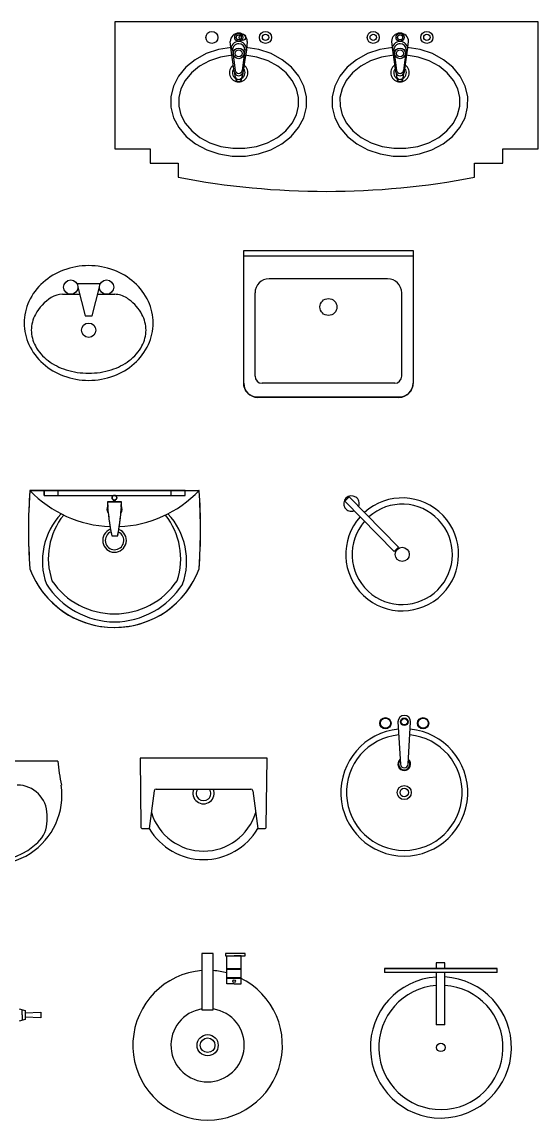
# Model space of a CAD drawing. Header units: inches. Extents: x -4148 to 3543, y 10663 to 18025.
# Drawn here: x 1714 to 3543, y 14080 to 17969 of the extents above; entities that cross this region are included whole.
import ezdxf

# ---------------------------------------------------------------- set-up
doc = ezdxf.new("R2010")
doc.units = ezdxf.units.IN
doc.header["$MEASUREMENT"] = 0
doc.layers.add('freecads.com', color=7, linetype='Continuous')

msp = doc.modelspace()

# ---------------------------------------------------------------- linework, layer by layer
at = {"layer": 'freecads.com'}
for p, q in [((3543, 17969.4), (2043, 17969.4)), ((2043, 17969.4), (2043, 17519.4)), ((3543, 17519.4), (3543, 17969.4)), ((2455, 17869.1), (2451.8, 17900.6)), ((2512.2, 17900.6), (2509.1, 17869.1)), ((3023.6, 17900.6), (3026.7, 17869.1)), ((3080.8, 17869.1), (3084, 17900.6)), ((2367, 17857.1), (2327.9, 17835.8)), ((2410.4, 17871.8), (2367, 17857.1)), ((2456.7, 17879.4), (2410.4, 17871.8)), ((2460, 17836.1), (2455, 17869.1)), ((2460, 17871.1), (2470, 17797.4)), ((2504.1, 17871.1), (2494, 17797.4)), ((2509.1, 17869.1), (2504.1, 17836.1)), ((2553.6, 17871.8), (2507.4, 17879.4)), ((2597, 17857.1), (2553.6, 17871.8)), ((2636.1, 17835.8), (2597, 17857.1)), ((2938.4, 17857.1), (2899.3, 17835.8)), ((2981.9, 17871.8), (2938.4, 17857.1)), ((3028.1, 17879.4), (2981.9, 17871.8)), ((3026.7, 17869.1), (3031.7, 17836.1)), ((3031.7, 17871.1), (3041.8, 17797.4)), ((3075.8, 17871.1), (3065.8, 17797.4)), ((3075.8, 17836.1), (3080.8, 17869.1)), ((3125, 17871.8), (3078.8, 17879.4)), ((3168.5, 17857.1), (3125, 17871.8)), ((3207.5, 17835.8), (3168.5, 17857.1)), ((2327.9, 17835.8), (2294.7, 17808.9)), ((2378.1, 17831.6), (2343.4, 17812.8)), ((2417.2, 17844.8), (2378.1, 17831.6)), ((2460.3, 17852), (2417.2, 17844.8)), ((2466, 17794.4), (2460, 17836.1)), ((2504.1, 17836.1), (2498, 17794.4)), ((2546.8, 17844.8), (2503.7, 17852)), ((2585.9, 17831.6), (2546.8, 17844.8)), ((2620.7, 17812.8), (2585.9, 17831.6)), ((2669.3, 17808.9), (2636.1, 17835.8)), ((2899.3, 17835.8), (2866.2, 17808.9)), ((2949.5, 17831.6), (2914.8, 17812.8)), ((2988.6, 17844.8), (2949.5, 17831.6)), ((3031.7, 17852), (2988.6, 17844.8)), ((3031.7, 17836.1), (3037.7, 17794.4)), ((3069.8, 17794.4), (3075.8, 17836.1)), ((3118.3, 17844.8), (3075.1, 17852)), ((3157.4, 17831.6), (3118.3, 17844.8)), ((3192.1, 17812.8), (3157.4, 17831.6)), ((3240.7, 17808.9), (3207.5, 17835.8)), ((2268.7, 17777.4), (2250.9, 17742.3)), ((2294.7, 17808.9), (2268.7, 17777.4)), ((2314.3, 17789.2), (2292, 17762.1)), ((2343.4, 17812.8), (2314.3, 17789.2)), ((2470, 17776.1), (2468, 17788.1)), ((2471, 17768.6), (2470, 17776.1)), ((2494.1, 17776.1), (2493, 17768.6)), ((2496.1, 17788.1), (2494, 17776.1)), ((2649.7, 17789.2), (2620.7, 17812.8)), ((2672, 17762.1), (2649.7, 17789.2)), ((2695.3, 17777.4), (2669.3, 17808.9)), ((2713.2, 17742.3), (2695.3, 17777.4)), ((2840.1, 17777.4), (2822.3, 17742.3)), ((2866.2, 17808.9), (2840.1, 17777.4)), ((2885.7, 17789.2), (2863.4, 17762.1)), ((2914.8, 17812.8), (2885.7, 17789.2)), ((3039.7, 17788.1), (3041.8, 17776.1)), ((3041.7, 17776.1), (3042.8, 17768.6)), ((3064.8, 17768.6), (3065.8, 17776.1)), ((3065.8, 17776.1), (3067.8, 17788.1)), ((3221.1, 17789.2), (3192.1, 17812.8)), ((3243.5, 17762.1), (3221.1, 17789.2)), ((3266.7, 17777.4), (3240.7, 17808.9)), ((3284.6, 17742.3), (3266.7, 17777.4)), ((2250.9, 17742.3), (2241.9, 17705.2)), ((2292, 17762.1), (2277, 17732.7)), ((2687, 17732.7), (2672, 17762.1)), ((2722.2, 17705.2), (2713.2, 17742.3)), ((2822.3, 17742.3), (2813.3, 17705.2)), ((2863.4, 17762.1), (2848.4, 17732.7)), ((3258.5, 17732.7), (3243.5, 17762.1)), ((3293.6, 17705.2), (3284.6, 17742.3)), ((2241.9, 17705.2), (2242, 17667.3)), ((2277, 17732.7), (2269.5, 17701.9)), ((2269.5, 17701.9), (2269.7, 17670.8)), ((2694.5, 17701.9), (2687, 17732.7)), ((2694.3, 17670.8), (2694.5, 17701.9)), ((2722, 17667.3), (2722.2, 17705.2)), ((2813.3, 17705.2), (2813.5, 17667.3)), ((2848.4, 17732.7), (2841, 17701.9)), ((2841, 17701.9), (2841.1, 17670.8)), ((3265.9, 17701.9), (3258.5, 17732.7)), ((3265.8, 17670.8), (3265.9, 17701.9)), ((3293.4, 17667.3), (3293.6, 17705.2)), ((2242, 17667.3), (2251.4, 17630.2)), ((2269.7, 17670.8), (2277.4, 17640.1)), ((2686.6, 17640.1), (2694.3, 17670.8)), ((2712.6, 17630.2), (2722, 17667.3)), ((2813.5, 17667.3), (2822.8, 17630.2)), ((2841.1, 17670.8), (2848.8, 17640.1)), ((3258, 17640.1), (3265.8, 17670.8)), ((3284.1, 17630.2), (3293.4, 17667.3)), ((2251.4, 17630.2), (2269.6, 17595.3)), ((2277.4, 17640.1), (2292.7, 17610.8)), ((2671.3, 17610.8), (2686.6, 17640.1)), ((2694.5, 17595.3), (2712.6, 17630.2)), ((2822.8, 17630.2), (2841, 17595.3)), ((2848.8, 17640.1), (2864.1, 17610.8)), ((3242.7, 17610.8), (3258, 17640.1)), ((3265.9, 17595.3), (3284.1, 17630.2)), ((2269.6, 17595.3), (2295.9, 17563.9)), ((2292.7, 17610.8), (2315.3, 17583.8)), ((2315.3, 17583.8), (2344.6, 17560.4)), ((2619.5, 17560.4), (2648.7, 17583.8)), ((2648.7, 17583.8), (2671.3, 17610.8)), ((2668.2, 17563.9), (2694.5, 17595.3)), ((2841, 17595.3), (2867.3, 17563.9)), ((2864.1, 17610.8), (2886.7, 17583.8)), ((2886.7, 17583.8), (2916, 17560.4)), ((3190.9, 17560.4), (3220.2, 17583.8)), ((3220.2, 17583.8), (3242.7, 17610.8)), ((3239.6, 17563.9), (3265.9, 17595.3)), ((2295.9, 17563.9), (2329.3, 17537.2)), ((2344.6, 17560.4), (2379.5, 17541.7)), ((2584.5, 17541.7), (2619.5, 17560.4)), ((2634.7, 17537.2), (2668.2, 17563.9)), ((2867.3, 17563.9), (2900.7, 17537.2)), ((2916, 17560.4), (2950.9, 17541.7)), ((3156, 17541.7), (3190.9, 17560.4)), ((3206.2, 17537.2), (3239.6, 17563.9)), ((2043, 17519.4), (2167.8, 17519.4)), ((2167.8, 17519.4), (2167.8, 17469.4)), ((2329.3, 17537.2), (2368.5, 17516.2)), ((2368.5, 17516.2), (2412.1, 17501.8)), ((2379.5, 17541.7), (2418.7, 17528.7)), ((2418.7, 17528.7), (2460.6, 17522.1)), ((2460.6, 17522.1), (2503.4, 17522.1)), ((2503.4, 17522.1), (2545.3, 17528.7)), ((2545.3, 17528.7), (2584.5, 17541.7)), ((2551.9, 17501.8), (2595.5, 17516.2)), ((2595.5, 17516.2), (2634.7, 17537.2)), ((2900.7, 17537.2), (2940, 17516.2)), ((2940, 17516.2), (2983.6, 17501.8)), ((2950.9, 17541.7), (2990.1, 17528.7)), ((2990.1, 17528.7), (3032, 17522.1)), ((3032, 17522.1), (3074.8, 17522.1)), ((3074.8, 17522.1), (3116.7, 17528.7)), ((3116.7, 17528.7), (3156, 17541.7)), ((3123.3, 17501.8), (3166.9, 17516.2)), ((3166.9, 17516.2), (3206.2, 17537.2)), ((3418, 17519.4), (3543, 17519.4)), ((3418, 17469.4), (3418, 17519.4)), ((2167.8, 17469.4), (2267.8, 17469.4)), ((2267.8, 17469.4), (2267.8, 17419.4)), ((2412.1, 17501.8), (2458.4, 17494.4)), ((2458.4, 17494.4), (2505.6, 17494.4)), ((2505.6, 17494.4), (2551.9, 17501.8)), ((2983.6, 17501.8), (3029.8, 17494.4)), ((3029.8, 17494.4), (3077, 17494.4)), ((3077, 17494.4), (3123.3, 17501.8)), ((3318, 17419.4), (3318, 17469.4)), ((3318, 17469.4), (3418, 17469.4)), ((2499.8, 17159.7), (3099.8, 17159.7)), ((2499.8, 16689.7), (2499.8, 17159.7)), ((3099.8, 17159.7), (3099.8, 16689.7)), ((3099.8, 17139.7), (2499.8, 17139.7)), ((1912.1, 17042.7), (1988.3, 17042.7)), ((3009.8, 17059.7), (2589.8, 17059.7)), ((1858, 17004.6), (1918.4, 17004.6)), ((1912.1, 17030), (1937.5, 16928.4)), ((1962.9, 16928.4), (1988.3, 17030)), ((1981.9, 17004.6), (2042.5, 17004.6)), ((2539.8, 16714.7), (2539.8, 17009.7)), ((3059.8, 16714.7), (3059.8, 17009.7)), ((1937.5, 16928.4), (1962.9, 16928.4)), ((3034.8, 16689.7), (2564.8, 16689.7)), ((3049.8, 16639.7), (2549.8, 16639.7)), ((1741.8, 16309.8), (1739, 16262.8)), ((1741.8, 16309.8), (1739, 16262.8)), ((2041.8, 16309.8), (1741.8, 16309.8)), ((2041.8, 16309.8), (1741.8, 16309.8)), ((1742.5, 16309.8), (2341, 16309.8)), ((1742.5, 16309.8), (2341, 16309.8)), ((1792.6, 16291.8), (1792.6, 16309.8)), ((1792.6, 16291.8), (1792.6, 16309.8)), ((1842.6, 16291.8), (1842.6, 16309.8)), ((1842.6, 16291.8), (1842.6, 16309.8)), ((2341.8, 16309), (2041.8, 16309.8)), ((2341.8, 16309), (2041.8, 16309.8)), ((2344.8, 16257.8), (2341.8, 16309)), ((2344.8, 16257.8), (2341.8, 16309)), ((1739, 16262.8), (1737.4, 16220.8)), ((1739, 16262.8), (1737.4, 16220.8)), ((2016.5, 16269), (2066.7, 16269.5)), ((2016.5, 16269), (2066.7, 16269.5)), ((2017.8, 16269.1), (2016.5, 16269)), ((2017.8, 16269.1), (2016.5, 16269)), ((2016.5, 16269), (2017.6, 16251)), ((2016.5, 16269), (2017.6, 16251)), ((2020.4, 16269.1), (2017.8, 16269.1)), ((2020.4, 16269.1), (2017.8, 16269.1)), ((2023.1, 16269.1), (2020.4, 16269.1)), ((2023.1, 16269.1), (2020.4, 16269.1)), ((2025.2, 16269.1), (2023.1, 16269.1)), ((2025.2, 16269.1), (2023.1, 16269.1)), ((2029.2, 16269.2), (2025.2, 16269.1)), ((2029.2, 16269.2), (2025.2, 16269.1)), ((2031.9, 16269.2), (2029.2, 16269.2)), ((2031.9, 16269.2), (2029.2, 16269.2)), ((2034.1, 16269.2), (2031.9, 16269.2)), ((2034.1, 16269.2), (2031.9, 16269.2)), ((2033.2, 16285.6), (2033.1, 16284.8)), ((2033.2, 16285.6), (2033.1, 16284.8)), ((2033.1, 16284.8), (2033.1, 16283.9)), ((2033.1, 16284.8), (2033.1, 16283.9)), ((2033.1, 16283.9), (2033.2, 16282.7)), ((2033.1, 16283.9), (2033.2, 16282.7)), ((2033.6, 16286.7), (2033.2, 16285.6)), ((2033.6, 16286.7), (2033.2, 16285.6)), ((2033.2, 16282.7), (2033.4, 16281.7)), ((2033.2, 16282.7), (2033.4, 16281.7)), ((2033.4, 16281.7), (2033.7, 16280.9)), ((2033.4, 16281.7), (2033.7, 16280.9)), ((2034.1, 16287.9), (2033.6, 16286.7)), ((2034.1, 16287.9), (2033.6, 16286.7)), ((2033.7, 16280.9), (2034.2, 16279.9)), ((2033.7, 16280.9), (2034.2, 16279.9)), ((2034.6, 16288.8), (2034.1, 16287.9)), ((2034.6, 16288.8), (2034.1, 16287.9)), ((2036.3, 16269.2), (2034.1, 16269.2)), ((2036.3, 16269.2), (2034.1, 16269.2)), ((2034.2, 16279.9), (2035.3, 16278.3)), ((2034.2, 16279.9), (2035.3, 16278.3)), ((2035.6, 16289.9), (2034.6, 16288.8)), ((2035.6, 16289.9), (2034.6, 16288.8)), ((2035.3, 16278.3), (2036.1, 16277.6)), ((2035.3, 16278.3), (2036.1, 16277.6)), ((2036.5, 16290.7), (2035.6, 16289.9)), ((2036.5, 16290.7), (2035.6, 16289.9)), ((2036.1, 16277.6), (2036.6, 16277.2)), ((2036.1, 16277.6), (2036.6, 16277.2)), ((2038.8, 16269.2), (2036.3, 16269.2)), ((2038.8, 16269.2), (2036.3, 16269.2)), ((2037.5, 16291.3), (2036.5, 16290.7)), ((2037.5, 16291.3), (2036.5, 16290.7)), ((2036.6, 16277.2), (2037.4, 16276.7)), ((2036.6, 16277.2), (2037.4, 16276.7)), ((2037.4, 16276.7), (2037.9, 16276.4)), ((2037.4, 16276.7), (2037.9, 16276.4)), ((2038.4, 16291.7), (2037.5, 16291.3)), ((2038.4, 16291.7), (2037.5, 16291.3)), ((2037.9, 16276.4), (2038.7, 16276.1)), ((2037.9, 16276.4), (2038.7, 16276.1)), ((2039.4, 16292.1), (2038.4, 16291.7)), ((2039.4, 16292.1), (2038.4, 16291.7)), ((2038.7, 16276.1), (2038.7, 16276.1)), ((2038.7, 16276.1), (2038.8, 16269.2)), ((2038.8, 16269.2), (2038.7, 16276.1)), ((2038.7, 16276.1), (2038.7, 16276.1)), ((2038.7, 16276.1), (2038.8, 16269.2)), ((2038.8, 16269.2), (2038.7, 16276.1)), ((2040.6, 16292.3), (2039.4, 16292.1)), ((2040.6, 16292.3), (2039.4, 16292.1)), ((2042, 16292.3), (2040.6, 16292.3)), ((2042, 16292.3), (2040.6, 16292.3)), ((2042.9, 16292.2), (2042, 16292.3)), ((2042.9, 16292.2), (2042, 16292.3)), ((2043.9, 16292), (2042.9, 16292.2)), ((2043.9, 16292), (2042.9, 16292.2)), ((2044.9, 16291.6), (2043.9, 16292)), ((2044.9, 16291.6), (2043.9, 16292)), ((2044.3, 16276.1), (2045, 16276.4)), ((2044.3, 16276.1), (2045, 16276.4)), ((2044.4, 16269.3), (2044.3, 16276.1)), ((2044.4, 16269.3), (2044.3, 16276.1)), ((2044.4, 16269.3), (2044.3, 16276.1)), ((2044.4, 16269.3), (2044.3, 16276.1)), ((2066.7, 16269.5), (2044.4, 16269.3)), ((2066.7, 16269.5), (2044.4, 16269.3)), ((2045.9, 16291), (2044.9, 16291.6)), ((2045.9, 16291), (2044.9, 16291.6)), ((2045, 16276.4), (2046.1, 16277)), ((2045, 16276.4), (2046.1, 16277)), ((2046.6, 16290.5), (2045.9, 16291)), ((2046.6, 16290.5), (2045.9, 16291)), ((2046.1, 16277), (2047, 16277.7)), ((2046.1, 16277), (2047, 16277.7)), ((2047.1, 16290.1), (2046.6, 16290.5)), ((2047.1, 16290.1), (2046.6, 16290.5)), ((2047, 16277.7), (2047.9, 16278.7)), ((2047, 16277.7), (2047.9, 16278.7)), ((2048, 16289.2), (2047.1, 16290.1)), ((2048, 16289.2), (2047.1, 16290.1)), ((2047.9, 16278.7), (2048.7, 16279.8)), ((2047.9, 16278.7), (2048.7, 16279.8)), ((2048.5, 16288.4), (2048, 16289.2)), ((2048.5, 16288.4), (2048, 16289.2)), ((2049, 16287.5), (2048.5, 16288.4)), ((2049, 16287.5), (2048.5, 16288.4)), ((2048.7, 16279.8), (2049.2, 16280.8)), ((2048.7, 16279.8), (2049.2, 16280.8)), ((2049.5, 16286.3), (2049, 16287.5)), ((2049.5, 16286.3), (2049, 16287.5)), ((2049.2, 16280.8), (2049.6, 16282)), ((2049.2, 16280.8), (2049.6, 16282)), ((2049.8, 16284), (2049.5, 16286.3)), ((2049.8, 16284), (2049.5, 16286.3)), ((2049.6, 16282), (2049.8, 16283.2)), ((2049.6, 16282), (2049.8, 16283.2)), ((2049.8, 16283.2), (2049.8, 16284)), ((2049.8, 16283.2), (2049.8, 16284)), ((2065.8, 16251.4), (2066.7, 16269.5)), ((2065.8, 16251.4), (2066.7, 16269.5)), ((1737.4, 16220.8), (1736.8, 16171.2)), ((1737.4, 16220.8), (1736.8, 16171.2)), ((2016.9, 16247.5), (2016.7, 16245.6)), ((2016.9, 16247.5), (2016.7, 16245.6)), ((2016.7, 16245.6), (2016.7, 16244)), ((2016.7, 16245.6), (2016.7, 16244)), ((2016.7, 16244), (2016.8, 16242)), ((2016.7, 16244), (2016.8, 16242)), ((2016.8, 16242), (2017.1, 16239.7)), ((2016.8, 16242), (2017.1, 16239.7)), ((2017.2, 16249.1), (2016.9, 16247.5)), ((2017.2, 16249.1), (2016.9, 16247.5)), ((2017.1, 16239.7), (2017.6, 16237.6)), ((2017.1, 16239.7), (2017.6, 16237.6)), ((2017.6, 16251), (2017.2, 16249.1)), ((2017.6, 16251), (2017.2, 16249.1)), ((2017.6, 16237.6), (2018.1, 16235.9)), ((2017.6, 16237.6), (2018.1, 16235.9)), ((2018.1, 16235.9), (2019.2, 16233.2)), ((2018.1, 16235.9), (2019.2, 16233.2)), ((2019.2, 16233.2), (2020.3, 16223)), ((2019.2, 16233.2), (2020.3, 16223)), ((2020.3, 16223), (2021.1, 16216.1)), ((2020.3, 16223), (2021.1, 16216.1)), ((2062.6, 16213.1), (2063.9, 16225.3)), ((2062.6, 16213.1), (2063.9, 16225.3)), ((2063.9, 16225.3), (2064.6, 16233.6)), ((2063.9, 16225.3), (2064.6, 16233.6)), ((2064.6, 16233.6), (2065.4, 16235.5)), ((2064.6, 16233.6), (2065.4, 16235.5)), ((2065.4, 16235.5), (2066.2, 16238.2)), ((2065.4, 16235.5), (2066.2, 16238.2)), ((2066.3, 16249.6), (2065.8, 16251.4)), ((2066.3, 16249.6), (2065.8, 16251.4)), ((2066.2, 16238.2), (2066.6, 16240)), ((2066.2, 16238.2), (2066.6, 16240)), ((2066.6, 16248.3), (2066.3, 16249.6)), ((2066.6, 16248.3), (2066.3, 16249.6)), ((2066.8, 16246.6), (2066.6, 16248.3)), ((2066.8, 16246.6), (2066.6, 16248.3)), ((2066.6, 16240), (2066.8, 16242.4)), ((2066.6, 16240), (2066.8, 16242.4)), ((2066.9, 16244.3), (2066.8, 16246.6)), ((2066.9, 16244.3), (2066.8, 16246.6)), ((2066.8, 16242.4), (2066.9, 16244.3)), ((2066.8, 16242.4), (2066.9, 16244.3)), ((2345.9, 16228.8), (2344.8, 16257.8)), ((2345.9, 16228.8), (2344.8, 16257.8)), ((2346.7, 16188.1), (2345.9, 16228.8)), ((2346.7, 16188.1), (2345.9, 16228.8)), ((2021.1, 16216.1), (2022, 16208.6)), ((2021.1, 16216.1), (2022, 16208.6)), ((2022, 16208.6), (2023.7, 16196.9)), ((2022, 16208.6), (2023.7, 16196.9)), ((2023.7, 16196.9), (2025.2, 16187)), ((2023.7, 16196.9), (2025.2, 16187)), ((2025.2, 16187), (2026.9, 16176.9)), ((2025.2, 16187), (2026.9, 16176.9)), ((2057.1, 16172.4), (2058.6, 16182)), ((2057.1, 16172.4), (2058.6, 16182)), ((2058.6, 16182), (2060.4, 16194.6)), ((2058.6, 16182), (2060.4, 16194.6)), ((2060.4, 16194.6), (2061.6, 16204.1)), ((2060.4, 16194.6), (2061.6, 16204.1)), ((2061.6, 16204.1), (2062.6, 16213.1)), ((2061.6, 16204.1), (2062.6, 16213.1)), ((2346.8, 16158.2), (2346.7, 16188.1)), ((2346.8, 16158.2), (2346.7, 16188.1)), ((1736.8, 16171.2), (1737.1, 16135.3)), ((1736.8, 16171.2), (1737.1, 16135.3)), ((2026.9, 16176.9), (2028.9, 16165.4)), ((2026.9, 16176.9), (2028.9, 16165.4)), ((2028.9, 16165.4), (2030.7, 16156.5)), ((2028.9, 16165.4), (2030.7, 16156.5)), ((2030.7, 16156.5), (2032.3, 16148.8)), ((2030.7, 16156.5), (2032.3, 16148.8)), ((2032.3, 16148.8), (2053, 16149)), ((2032.3, 16148.8), (2053, 16149)), ((2032.3, 16148.8), (2053, 16149)), ((2032.3, 16148.8), (2053, 16149)), ((2053, 16149), (2054.1, 16154.9)), ((2053, 16149), (2054.1, 16154.9)), ((2054.1, 16154.9), (2055.7, 16163.6)), ((2054.1, 16154.9), (2055.7, 16163.6)), ((2055.7, 16163.6), (2057.1, 16172.4)), ((2055.7, 16163.6), (2057.1, 16172.4)), ((2345.8, 16109.1), (2346.8, 16158.2)), ((2345.8, 16109.1), (2346.8, 16158.2)), ((1737.1, 16135.3), (1738.5, 16090)), ((1737.1, 16135.3), (1738.5, 16090)), ((2344.5, 16077.5), (2345.8, 16109.1)), ((2344.5, 16077.5), (2345.8, 16109.1)), ((1738.5, 16090), (1740.7, 16048.5)), ((1738.5, 16090), (1740.7, 16048.5)), ((2341.8, 16032.6), (2344.5, 16077.5)), ((2341.8, 16032.6), (2344.5, 16077.5)), ((1740.7, 16048.5), (1741.8, 16032.6)), ((1740.7, 16048.5), (1741.8, 16032.6)), ((1741.8, 16032.6), (1746.7, 16020.2)), ((1741.8, 16032.6), (1746.7, 16020.2)), ((2332.4, 16009.9), (2341.8, 16032.6)), ((2332.4, 16009.9), (2341.8, 16032.6)), ((1746.7, 16020.2), (1754.2, 16003.6)), ((1746.7, 16020.2), (1754.2, 16003.6)), ((1754.2, 16003.6), (1765.4, 15982.8)), ((1754.2, 16003.6), (1765.4, 15982.8)), ((2309.3, 15968.5), (2320.6, 15987)), ((2309.3, 15968.5), (2320.6, 15987)), ((2320.6, 15987), (2332.4, 16009.9)), ((2320.6, 15987), (2332.4, 16009.9)), ((1765.4, 15982.8), (1773.6, 15969.5)), ((1765.4, 15982.8), (1773.6, 15969.5)), ((1773.6, 15969.5), (1785.8, 15952)), ((1773.6, 15969.5), (1785.8, 15952)), ((1785.8, 15952), (1805.3, 15928.6)), ((1785.8, 15952), (1805.3, 15928.6)), ((2281.5, 15932.1), (2296.4, 15950.2)), ((2281.5, 15932.1), (2296.4, 15950.2)), ((2296.4, 15950.2), (2309.3, 15968.5)), ((2296.4, 15950.2), (2309.3, 15968.5)), ((1805.3, 15928.6), (1827.4, 15906.6)), ((1805.3, 15928.6), (1827.4, 15906.6)), ((2246, 15897.8), (2260.4, 15910.5)), ((2246, 15897.8), (2260.4, 15910.5)), ((2260.4, 15910.5), (2281.5, 15932.1)), ((2260.4, 15910.5), (2281.5, 15932.1)), ((1827.4, 15906.6), (1847.3, 15890.1)), ((1827.4, 15906.6), (1847.3, 15890.1)), ((1847.3, 15890.1), (1870, 15874.3)), ((1847.3, 15890.1), (1870, 15874.3)), ((1870, 15874.3), (1896.6, 15859.2)), ((1870, 15874.3), (1896.6, 15859.2)), ((2206.3, 15869.8), (2224.5, 15881.5)), ((2206.3, 15869.8), (2224.5, 15881.5)), ((2224.5, 15881.5), (2246, 15897.8)), ((2224.5, 15881.5), (2246, 15897.8)), ((1896.6, 15859.2), (1921, 15848.1)), ((1896.6, 15859.2), (1921, 15848.1)), ((1921, 15848.1), (1940.7, 15840.8)), ((1921, 15848.1), (1940.7, 15840.8)), ((1940.7, 15840.8), (1969.3, 15832.9)), ((1940.7, 15840.8), (1969.3, 15832.9)), ((1969.3, 15832.9), (1986.1, 15829.5)), ((1969.3, 15832.9), (1986.1, 15829.5)), ((2103.3, 15830.5), (2128.9, 15836.6)), ((2103.3, 15830.5), (2128.9, 15836.6)), ((2128.9, 15836.6), (2158.3, 15846.4)), ((2128.9, 15836.6), (2158.3, 15846.4)), ((2158.3, 15846.4), (2184, 15857.7)), ((2158.3, 15846.4), (2184, 15857.7)), ((2184, 15857.7), (2206.3, 15869.8)), ((2184, 15857.7), (2206.3, 15869.8)), ((1986.1, 15829.5), (2017.3, 15825.6)), ((1986.1, 15829.5), (2017.3, 15825.6)), ((2017.3, 15825.6), (2040.6, 15824.8)), ((2017.3, 15825.6), (2040.6, 15824.8)), ((2040.6, 15824.8), (2073.6, 15826.3)), ((2040.6, 15824.8), (2073.6, 15826.3)), ((2073.6, 15826.3), (2103.3, 15830.5)), ((2073.6, 15826.3), (2103.3, 15830.5)), ((3046.3, 15490.3), (3055.3, 15340.4)), ((3082.3, 15340.4), (3091.3, 15490.3)), ((1840.8, 15350.8), (1378, 15350.8)), ((2582.4, 15362.1), (2132.3, 15362.1)), ((2132.3, 15362.1), (2134.8, 15119)), ((2579.9, 15119), (2582.4, 15362.1)), ((2189.6, 15252.1), (2525.1, 15252.1)), ((2182.6, 15246), (2164.8, 15112.1)), ((2532.1, 15246), (2549.9, 15112.1)), ((1802.8, 15139.4), (1802.8, 15160.9)), ((2141.8, 15112.1), (2164.8, 15112.1)), ((2549.9, 15112.1), (2572.9, 15112.1)), ((2391.8, 14669.7, 0), (2351.8, 14669.7, 0)), ((2351.8, 14669.7, 0), (2351.8, 14469.7, 0)), ((2391.8, 14469.7, 0), (2391.8, 14669.7, 0)), ((2505.4, 14669.7, 0), (2435.4, 14669.7, 0)), ((2435.4, 14669.7, 0), (2435.4, 14661.7, 0)), ((2505.4, 14661.7, 0), (2505.4, 14669.7, 0)), ((2435.4, 14661.7, 0), (2505.4, 14661.7, 0)), ((2440.4, 14615.7, 0), (2440.4, 14661.7, 0)), ((2440.4, 14661.7, 0), (2465.4, 14661.7, 0)), ((2490.4, 14661.7, 0), (2465.4, 14661.7, 0)), ((2490.4, 14615.7, 0), (2490.4, 14661.7, 0)), ((3182.1, 14636.9), (3182.1, 14616.9)), ((3212.1, 14636.9), (3182.1, 14636.9)), ((3212.1, 14616.9), (3212.1, 14636.9)), ((2465.4, 14615.7, 0), (2440.4, 14615.7, 0)), ((2440.4, 14583.7, 0), (2440.4, 14613.7, 0)), ((2440.4, 14613.7, 0), (2465.4, 14613.7, 0)), ((2442.4, 14613.7, 0), (2442.4, 14615.7, 0)), ((2442.4, 14615.7, 0), (2465.4, 14615.7, 0)), ((2465.4, 14613.7, 0), (2442.4, 14613.7, 0)), ((2465.4, 14615.7, 0), (2490.4, 14615.7, 0)), ((2488.4, 14615.7, 0), (2465.4, 14615.7, 0)), ((2490.4, 14613.7, 0), (2465.4, 14613.7, 0)), ((2465.4, 14613.7, 0), (2488.4, 14613.7, 0)), ((2488.4, 14613.7, 0), (2488.4, 14615.7, 0)), ((2490.4, 14583.7, 0), (2490.4, 14613.7, 0)), ((3398.6, 14616.9), (2998.6, 14616.9)), ((2998.6, 14616.9), (3398.6, 14616.9)), ((2998.6, 14616.9), (2998.6, 14601.9)), ((3182.1, 14601.9), (2998.6, 14601.9)), ((3182.1, 14616.9), (3212.1, 14616.9)), ((3398.6, 14601.9), (3182.1, 14601.9)), ((3182.1, 14601.9), (3182.1, 14416.9)), ((3212.1, 14416.9), (3212.1, 14601.9)), ((3398.6, 14601.9), (3398.6, 14616.9)), ((2465.4, 14583.7, 0), (2440.4, 14583.7, 0)), ((2440.4, 14561.7, 0), (2440.4, 14581.7, 0)), ((2440.4, 14581.7, 0), (2465.4, 14581.7, 0)), ((2465.4, 14561.7, 0), (2440.4, 14561.7, 0)), ((2442.4, 14581.7, 0), (2442.4, 14583.7, 0)), ((2442.4, 14583.7, 0), (2465.4, 14583.7, 0)), ((2465.4, 14581.7, 0), (2442.4, 14581.7, 0)), ((2465.4, 14583.7, 0), (2490.4, 14583.7, 0)), ((2488.4, 14583.7, 0), (2465.4, 14583.7, 0)), ((2490.4, 14581.7, 0), (2465.4, 14581.7, 0)), ((2465.4, 14581.7, 0), (2488.4, 14581.7, 0)), ((2465.4, 14561.7, 0), (2490.4, 14561.7, 0)), ((2488.4, 14581.7, 0), (2488.4, 14583.7, 0)), ((2490.4, 14561.7, 0), (2490.4, 14581.7, 0)), ((1703.5, 14474.2, 0), (1724.9, 14467.8, 0)), ((1714.7, 14452, 0), (1714.7, 14470.9, 0)), ((2351.8, 14469.7, 0), (2391.8, 14469.7, 0)), ((1724.9, 14436.1, 0), (1703.5, 14429.7, 0)), ((1714.7, 14452, 0), (1714.7, 14433, 0)), ((1724.9, 14467.8, 0), (1724.9, 14436.1, 0)), ((1724.9, 14459.7, 0), (1780.4, 14462, 0)), ((1780.4, 14441.9, 0), (1724.9, 14444.2, 0)), ((1780.4, 14462, 0), (1780.4, 14452, 0)), ((1780.4, 14452, 0), (1780.4, 14441.9, 0)), ((3212.1, 14416.9), (3182.1, 14416.9))]:
    msp.add_line(p, q, dxfattribs=at)
at = {"layer": 'freecads.com', "extrusion": (0, 0, -1)}
for p, q in [((2499.8, 16689.8), (2499.8, 17159.7)), ((2499.8, 17159.7), (3099.8, 17159.7)), ((3099.8, 17159.7), (3099.8, 16689.8)), ((2499.9, 16686.4), (2499.8, 16689.8)), ((3099.8, 16689.8), (3099.7, 16686.4)), ((2500.2, 16683.2), (2499.9, 16686.4)), ((2500.7, 16680), (2500.2, 16683.2)), ((2501.5, 16676.9), (2500.7, 16680)), ((2502.4, 16673.7), (2501.5, 16676.9)), ((2503.6, 16670.7), (2502.4, 16673.7)), ((2505, 16667.6), (2503.6, 16670.7)), ((2506.5, 16664.7), (2505, 16667.6)), ((2508.2, 16662), (2506.5, 16664.7)), ((2510.1, 16659.3), (2508.2, 16662)), ((2512.2, 16656.8), (2510.1, 16659.3)), ((2514.5, 16654.5), (2512.2, 16656.8)), ((2516.8, 16652.2), (2514.5, 16654.5)), ((2519.3, 16650.1), (2516.8, 16652.2)), ((2522, 16648.2), (2519.3, 16650.1)), ((2524.7, 16646.5), (2522, 16648.2)), ((3077.5, 16648.2), (3074.8, 16646.5)), ((3080.3, 16650.1), (3077.5, 16648.2)), ((3082.7, 16652.2), (3080.3, 16650.1)), ((3085.1, 16654.5), (3082.7, 16652.2)), ((3087.4, 16656.8), (3085.1, 16654.5)), ((3089.4, 16659.3), (3087.4, 16656.8)), ((3091.4, 16662), (3089.4, 16659.3)), ((3093.1, 16664.7), (3091.4, 16662)), ((3094.6, 16667.6), (3093.1, 16664.7)), ((3096, 16670.7), (3094.6, 16667.6)), ((3097.1, 16673.7), (3096, 16670.7)), ((3098.1, 16676.9), (3097.1, 16673.7)), ((3098.8, 16680), (3098.1, 16676.9)), ((3099.4, 16683.2), (3098.8, 16680)), ((3099.7, 16686.4), (3099.4, 16683.2)), ((2527.6, 16644.9), (2524.7, 16646.5)), ((2530.7, 16643.6), (2527.6, 16644.9)), ((2533.7, 16642.4), (2530.7, 16643.6)), ((2536.9, 16641.5), (2533.7, 16642.4)), ((2540, 16640.7), (2536.9, 16641.5)), ((2543.2, 16640.2), (2540, 16640.7)), ((2546.5, 16639.9), (2543.2, 16640.2)), ((2549.8, 16639.8), (2546.5, 16639.9)), ((3049.8, 16639.8), (2549.8, 16639.8)), ((3053.1, 16639.9), (3049.8, 16639.8)), ((3056.3, 16640.2), (3053.1, 16639.9)), ((3059.6, 16640.7), (3056.3, 16640.2)), ((3062.7, 16641.5), (3059.6, 16640.7)), ((3065.8, 16642.4), (3062.7, 16641.5)), ((3068.9, 16643.6), (3065.8, 16642.4)), ((3071.9, 16644.9), (3068.9, 16643.6)), ((3074.8, 16646.5), (3071.9, 16644.9)), ((1792.6, 16309.8), (1792.6, 16291.8)), ((2292.6, 16309.8), (1792.6, 16309.8)), ((1792.6, 16309.8), (1792.6, 16291.8)), ((2292.6, 16309.8), (1792.6, 16309.8)), ((2292.6, 16291.8), (2292.6, 16309.8)), ((2292.6, 16291.8), (2292.6, 16309.8)), ((1792.6, 16291.8), (2292.6, 16291.8)), ((1792.6, 16291.8), (2292.6, 16291.8))]:
    msp.add_line(p, q, dxfattribs=at)
at = {"layer": 'freecads.com', "ltscale": 50}
for p, q in [((2292.6, 16309.8), (1792.6, 16309.8)), ((1792.6, 16309.8), (1792.6, 16291.8)), ((2292.6, 16309.8), (1792.6, 16309.8)), ((1792.6, 16309.8), (1792.6, 16291.8)), ((2242.6, 16291.8), (2242.6, 16309.8)), ((2242.6, 16291.8), (2242.6, 16309.8)), ((2292.6, 16291.8), (2292.6, 16309.8)), ((2292.6, 16291.8), (2292.6, 16309.8)), ((1792.6, 16291.8), (2292.6, 16291.8)), ((1792.6, 16291.8), (2292.6, 16291.8))]:
    msp.add_line(p, q, dxfattribs=at)
at = {"layer": 'freecads.com', "linetype": 'Continuous'}
for p, q in [((2873.6, 16287.2), (2857.9, 16271.7)), ((2857.9, 16271.7), (3032.9, 16093.3)), ((3048.6, 16108.7), (2873.6, 16287.2)), ((3032.9, 16093.3), (3048.6, 16108.7))]:
    msp.add_line(p, q, dxfattribs=at)
at = {"layer": 'freecads.com'}
for centre, radius in [((2387, 17914.7), 21.4), ((2577, 17914.7), 21.4), ((2958.8, 17914.7), 21.4), ((3148.8, 17914.7), 21.4), ((2482, 17914.7), 14.3), ((2482, 17914.7), 8.92), ((2495.4, 17914.7), 11.2), ((2577, 17914.7), 11.2), ((2958.8, 17914.7), 11.2), ((3053.8, 17914.7), 14.3), ((3053.8, 17914.7), 8.92), ((3148.8, 17914.7), 11.2), ((2482, 17858.1), 19), ((2482, 17858.1), 12), ((3053.8, 17858.1), 19), ((3053.8, 17858.1), 12), ((1886.7, 17030), 25.4), ((2013.7, 17030), 25.4), ((2799.8, 16959.7), 30), ((1950.2, 16877.6), 25.4), ((2041.4, 16284), 8.35), ((2041.4, 16284), 8.35), ((3002.2, 15485.3), 19.8), ((3002.2, 15485.3), 18), ((3068.8, 15490.3), 13.5), ((3068.8, 15490.3), 11.2), ((3135.5, 15485.3), 19.8), ((3135.5, 15485.3), 18), ((3068.8, 15239.9), 25), ((3068.8, 15239.9), 15), ((2465.4, 14571.7), 4.63), ((2371.8, 14344.7), 37.5), ((2371.8, 14344.7), 26), ((3198.6, 14336.9), 15)]:
    msp.add_circle(centre, radius, dxfattribs=at)
at = {"layer": 'freecads.com', "linetype": 'Continuous'}
msp.add_circle((3061.5, 16083.4), 25, dxfattribs=at)
at = {"layer": 'freecads.com'}
for centre, radius, start, end in [((2481.7, 17900.2), 29.9, 89.3443, 179.2708), ((2481.7, 17873.2), 27, 89.2747, 188.6156), ((2482.3, 17900.2), 29.9, 0.7292, 90.6557), ((2482.3, 17873.2), 27, 351.3844, 90.7253), ((3053.4, 17900.2), 29.9, 89.3443, 179.2708), ((3053.4, 17873.2), 27, 89.2747, 188.6156), ((3054.1, 17900.2), 29.9, 0.7292, 90.6557), ((3054.1, 17873.2), 27, 351.3844, 90.7253), ((2481.5, 17870.6), 21.5, 88.6678, 178.6678), ((2482.5, 17870.6), 21.5, 1.3322, 91.3322), ((3053.3, 17870.6), 21.5, 88.6678, 178.6678), ((3054.3, 17870.6), 21.5, 1.3322, 91.3322), ((2482, 17789.6), 32.6, 125.9977, 54.0023), ((3053.8, 17789.6), 32.6, 125.9977, 54.0023), ((2482, 17789.6), 22.5, 140.5417, 240.1456), ((2484.2, 17796.6), 18.4, 186.9811, 207.7666), ((2484.2, 17796.6), 18.4, 207.7666, 263.0189), ((2481.4, 17798.9), 11.6, 187.5946, 272.7942), ((2481.4, 17777.6), 11.6, 187.5946, 220.849), ((2482.6, 17798.9), 11.6, 267.2058, 352.4054), ((2479.8, 17796.6), 18.4, 276.9811, 332.2334), ((2482.6, 17777.6), 11.6, 267.2058, 352.4054), ((2482, 17789.6), 22.5, 299.8544, 39.4583), ((2479.8, 17796.6), 18.4, 332.2334, 353.0189), ((3053.8, 17789.6), 22.5, 140.5417, 240.1456), ((3056, 17796.6), 18.4, 186.9811, 207.7666), ((3056, 17796.6), 18.4, 207.7666, 263.0189), ((3053.2, 17798.9), 11.6, 187.5946, 272.7942), ((3053.2, 17777.6), 11.6, 187.5946, 272.7942), ((3054.3, 17798.9), 11.6, 267.2058, 352.4054), ((3051.5, 17796.6), 18.4, 276.9811, 332.2334), ((3054.3, 17777.6), 11.6, 319.151, 352.4054), ((3053.8, 17789.6), 22.5, 299.8544, 39.4583), ((3051.5, 17796.6), 18.4, 332.2334, 353.0189), ((2481.6, 17769.2), 10.6, 183.1717, 272.2809), ((2481.4, 17777.6), 11.6, 220.849, 272.7942), ((2482.4, 17769.2), 10.6, 267.7191, 356.8283), ((3053.4, 17769.2), 10.6, 183.1717, 272.2809), ((3054.3, 17777.6), 11.6, 267.2058, 319.151), ((3054.2, 17769.2), 10.6, 267.7191, 356.8283), ((2792.9, 20151.4), 2782.1, 259.1209, 280.8791), ((1940.6, 16875.6), 228.8, 110.2132, 131.6335), ((1950.2, 16849.5), 256.7, 90, 110.2132), ((1950.2, 16849.5), 256.7, 69.7868, 90), ((1959.8, 16875.6), 228.8, 48.3665, 69.7868), ((1925.7, 16892.3), 206.5, 131.6335, 155.0149), ((1974.6, 16892.3), 206.5, 24.9851, 48.3665), ((2589.8, 17009.7), 50, 90, 180), ((3009.8, 17009.7), 50, 0, 90), ((1858, 16928.4), 76.2, 90, 122.2598), ((2042.5, 16928.4), 76.2, 56.0955, 90), ((1902.8, 16903), 181.2, 155.0149, 180), ((1904.8, 16854.3), 163.8, 122.2598, 151.0888), ((1968.1, 16817.7), 209.6, 53.1301, 56.0955), ((1995.6, 16854.3), 163.8, 28.9112, 53.1301), ((1997.5, 16903), 181.2, 360, 24.9851), ((1862.6, 16877.6), 115.7, 151.0888, 180), ((2037.7, 16877.6), 115.7, 0, 28.9112), ((1902.8, 16903), 181.2, 180, 204.9851), ((1997.5, 16903), 181.2, 335.0149, 0), ((1862.6, 16877.6), 115.7, 180, 208.9112), ((2037.7, 16877.6), 115.7, 331.0888, 0), ((1925.7, 16913.6), 206.5, 204.9851, 228.3665), ((1904.8, 16900.8), 163.8, 208.9112, 233.1301), ((1995.6, 16900.8), 163.8, 306.8699, 331.0888), ((1974.6, 16913.6), 206.5, 311.6335, 335.0149), ((1932.2, 16937.5), 209.6, 233.1301, 252.7421), ((1968.1, 16937.5), 209.6, 287.2579, 306.8699), ((1940.6, 16930.3), 228.8, 228.3665, 249.7868), ((1950.2, 16995.2), 270, 252.7421, 270), ((1950.2, 16995.2), 270, 270, 287.2579), ((1959.8, 16930.3), 228.8, 290.2132, 311.6335), ((1950.2, 16956.4), 256.7, 249.7868, 270), ((1950.2, 16956.4), 256.7, 270, 290.2132), ((2549.8, 16689.7), 50, 180, 270), ((2564.8, 16714.7), 25, 180, 270), ((3034.8, 16714.7), 25, 270, 0), ((3049.8, 16689.7), 50, 270, 0), ((3657.5, 16171.2), 1920.7, 175.8851, 184.1374), ((3657.5, 16171.2), 1920.7, 175.8851, 184.1374), ((1742.5, 16309), 0.81, 90, 175.8851), ((1742.5, 16309), 0.81, 90, 175.8851), ((2041.8, 16596), 414.6, 223.6948, 267.8245), ((2041.8, 16596), 414.6, 223.6948, 267.8245), ((2041.8, 16596), 414.6, 272.3205, 316.3462), ((2041.8, 16596), 414.6, 272.3205, 316.3462), ((2341, 16309), 0.81, 4.1149, 90), ((2341, 16309), 0.81, 4.1149, 90), ((426, 16171.2), 1920.7, 355.8626, 4.1149), ((426, 16171.2), 1920.7, 355.8626, 4.1149), ((2794.6, 16310.2), 779.2, 183.0296, 191.9535), ((2794.6, 16310.2), 779.2, 183.0296, 191.9535), ((1288, 16297.1), 779.2, 349.0437, 357.9676), ((1288, 16297.1), 779.2, 349.0437, 357.9676), ((2029.3, 16060.1), 243.2, 136.646, 199.658), ((2029.3, 16060.1), 243.2, 136.646, 199.658), ((2051.1, 16068.9), 244, 140.9563, 198.8199), ((2051.1, 16068.9), 244, 140.9563, 198.8199), ((2041.8, 16244.2), 26.8, 155.7508, 214.2815), ((2041.8, 16244.2), 26.8, 155.7508, 214.2815), ((2041.8, 16244.2), 25.1, 164.2029, 205.8294), ((2041.8, 16244.2), 25.1, 164.2029, 205.8294), ((2041.8, 16244.2), 26.8, 326.7157, 25.2464), ((2041.8, 16244.2), 26.8, 326.7157, 25.2464), ((2041.8, 16244.2), 25.1, 335.1678, 16.7943), ((2041.8, 16244.2), 25.1, 335.1678, 16.7943), ((2032.5, 16068.9), 244, 341.1801, 39.0437), ((2032.5, 16068.9), 244, 341.1801, 39.0437), ((2054.3, 16060.1), 243.2, 340.342, 43.354), ((2054.3, 16060.1), 243.2, 340.342, 43.354), ((2041.8, 16132.8), 41.9, 109.6738, 68.6625), ((2041.8, 16132.8), 41.9, 109.6738, 68.6625), ((2041.8, 16132.8), 32.8, 112.2454, 65.3294), ((2041.8, 16132.8), 32.8, 112.2454, 65.3294), ((2040.6, 16143.5), 318.7, 200.3594, 270.2116), ((2040.6, 16143.5), 318.7, 200.3594, 270.2116), ((2043, 16143.5), 318.7, 269.7884, 339.6406), ((2043, 16143.5), 318.7, 269.7884, 339.6406), ((2039.3, 16136.4), 263.4, 213.7166, 270.5426), ((2039.3, 16136.4), 263.4, 213.7166, 270.5426), ((2044.3, 16136.4), 263.4, 269.4574, 326.2834), ((2044.3, 16136.4), 263.4, 269.4574, 326.2834), ((2045.7, 16135.7), 291.6, 212.6671, 269.2314), ((2045.7, 16135.7), 291.6, 212.6671, 269.2314), ((2037.9, 16135.7), 291.6, 270.7686, 327.3329), ((2037.9, 16135.7), 291.6, 270.7686, 327.3329), ((3068.8, 15490.3), 22.5, 360, 180), ((3068.8, 15239.9), 225, 95.3346, 84.6654), ((3068.8, 15239.9), 205, 95.5198, 84.4802), ((2541.4, 15413.1), 703.4, 185.0832, 192.0404), ((3068.8, 15340.4), 22.5, 132.5947, 47.4053), ((3068.8, 15340.4), 20.2, 137.4906, 42.5094), ((3068.8, 15340.4), 13.5, 180, 360), ((1609.4, 15231.2), 246.2, 171.7868, 8.2132), ((1697.3, 15160.9), 105.5, 0, 90), ((1697.3, 15139.4), 105.5, 313.7648, 0), ((1609.4, 15231.2), 232.6, 226.2352, 313.7648), ((2371.8, 14344.7), 265, 94.3283, 64.4072), ((2371.8, 14344.7), 265, 75.0114, 85.6717), ((3198.6, 14336.9), 250, 93.7858, 86.9061), ((3198.6, 14336.9), 220, 94.303, 86.4837), ((2371.8, 14344.7), 130, 98.8499, 81.1501)]:
    msp.add_arc(centre, radius, start, end, dxfattribs=at)
at = {"layer": 'freecads.com', "linetype": 'Continuous'}
for centre, radius, start, end in [((2881.5, 16263.4), 27.5, 338.0267, 290.8704), ((3061.5, 16083.4), 200, 138.3046, 131.9984), ((3061.5, 16083.4), 177.8, 138.7875, 131.6919)]:
    msp.add_arc(centre, radius, start, end, dxfattribs=at)
at = {"layer": 'freecads.com'}
for centre, major_axis, start_param, end_param in [((2189.6, 15245.1), (0, -7), 3.141566, 4.579869), ((2357.3, 15237.1), (0, -37.5), 4.300872, 8.265499), ((2357.3, 15237.1), (0, -26), 4.097433, 8.468938), ((2525.1, 15245.1), (0, -7), 1.703276, 3.14158), ((2357.3, 15225.7), (0, -193.5), -1.272708, 1.272708), ((2141.8, 15119.1), (0, -7), -1.560827, -0.000031), ((2357.3, 15225.7), (0, -223.5), -1.038045, 1.038045), ((2572.9, 15119.1), (0, -7), -0.000054, 1.560743)]:
    msp.add_ellipse(centre, major_axis=major_axis, ratio=1, start_param=start_param, end_param=end_param, dxfattribs=at)

doc.saveas('drawing.dxf')
